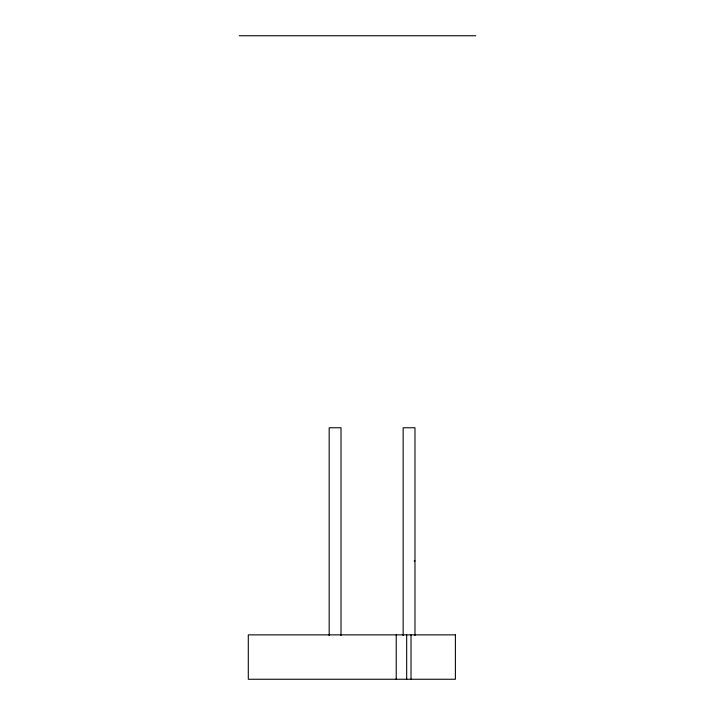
<?xml version="1.0" encoding="UTF-8"?>
<svg xmlns="http://www.w3.org/2000/svg" width="715" height="715" viewBox="0 0 715 715"><rect width="100%" height="100%" fill="white"/><g stroke="black" fill="none" stroke-linecap="round" stroke-linejoin="round"><path stroke-width="1.07" d="M239.159 35.75L475.841 35.75M414.182 560.909L414.977 560.909M414.977 635.51L414.977 427.767L403.144 427.767L403.144 635.51M411.018 634.866L411.018 679.25M406.674 634.866L406.674 679.25M396.226 634.866L396.226 679.25M341.01 635.51L341.01 427.767L329.177 427.767L329.177 635.51M455.392 634.866L248.293 634.866L248.293 679.25L455.392 679.25L455.392 634.866"/></g></svg>
